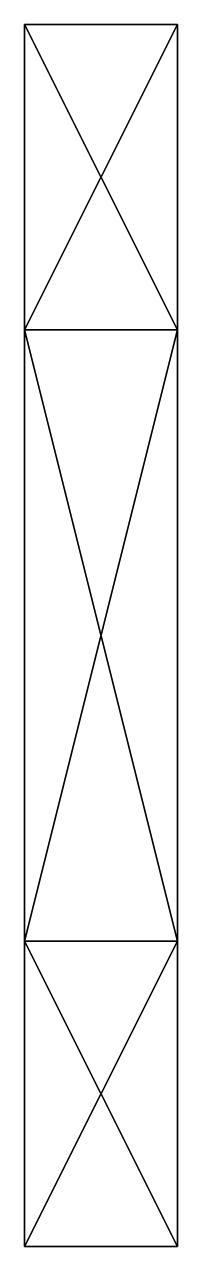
# Model space of a CAD drawing. Extents: x -8 to 8, y -64 to 64.
import ezdxf

# ---------------------------------------------------------------- set-up
doc = ezdxf.new("R2010")
doc.units = 0

msp = doc.modelspace()

# ---------------------------------------------------------------- meshes
at = {"layer": 'OBJECT000', "color": 50}
mesh = msp.add_polyface(dxfattribs=at)
corners = [(-8, -32, 48), (-8, -64, -16), (-8, -32, -80), (-8, 32, -80), (-8, 64, -16), (-8, 32, 48), (8, 64, -16), (8, 32, -80), (8, -32, -80), (8, -64, -16), (8, -32, 48), (8, 32, 48)]
mesh.append_faces([[corners[k] for k in face] for face in [(1, 5, 0), (7, 11, 6), (3, 6, 4), (2, 7, 3), (8, 1, 9), (9, 0, 10), (5, 10, 0), (4, 11, 5)]], dxfattribs={"vtx0": -1})
mesh.append_faces([[corners[k] for k in face] for face in [(1, 3, 4), (1, 4, 5), (7, 9, 10), (7, 10, 11)]], dxfattribs={"vtx0": -1, "vtx2": -1})
mesh.append_faces([[corners[k] for k in face] for face in [(1, 2, 3), (7, 8, 9), (3, 7, 6), (2, 8, 7), (8, 2, 1), (9, 1, 0), (5, 11, 10), (4, 6, 11)]], dxfattribs={"vtx2": -1})

doc.saveas('drawing.dxf')
